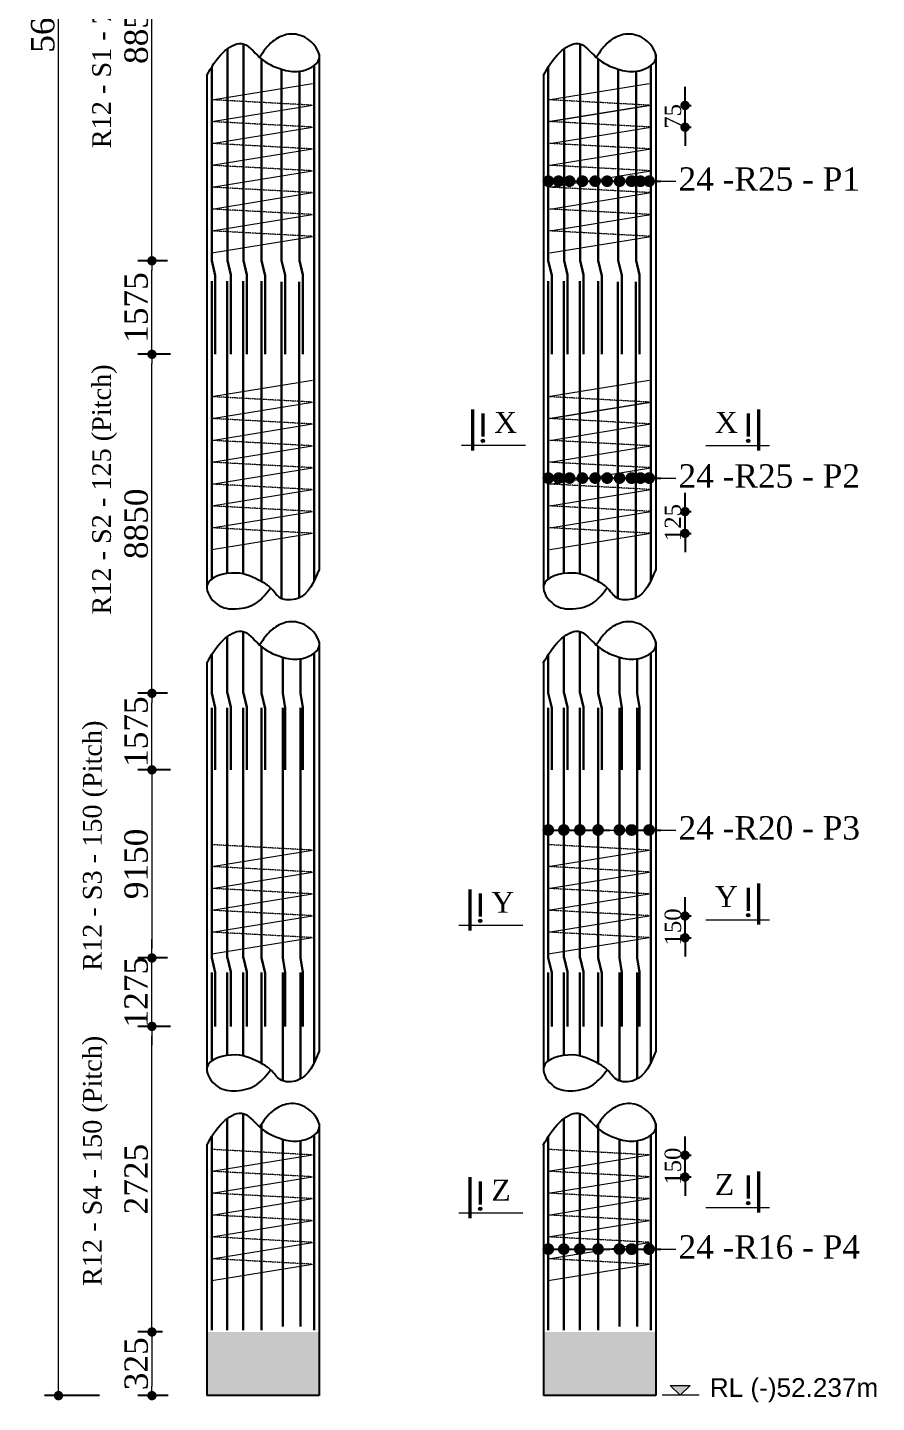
# Model space of a CAD drawing. Header units: millimetres. Extents: x -452357 to 35267, y 81803 to 461763.
# Drawn here: x -175373 to -166294, y 397954 to 412663 of the extents above; entities that cross this region are included whole.
import ezdxf

# ---------------------------------------------------------------- set-up
doc = ezdxf.new("R2010")
doc.units = ezdxf.units.MM
doc.header["$PDMODE"] = 2
doc.linetypes.add('DASHEDX2', pattern=[38.1, 25.4, -12.7])
doc.layers.get('Defpoints').update_dxf_attribs({"lineweight": 13})
for name, color, linetype, lineweight in [('Binder', 136, 'Continuous', 15), ('dim', 96, 'Continuous', 25), ('Dimision', 96, 'Continuous', 18), ('hatch', 65, 'Continuous', 15), ('Reinf.', 12, 'Continuous', 30), ('Text', 7, 'Continuous', 15)]:
    doc.layers.add(name, color=color, linetype=linetype, lineweight=lineweight)
doc.layers.add('Pire Line', color=11, linetype='Continuous')
doc.styles.add('ROMANS', font='arial.ttf', dxfattribs={"height": 200})
doc.styles.get("Standard").update_dxf_attribs({"font": 'times.ttf'})
doc.dimstyles.new('ISO-25', dxfattribs={"dimtxt": 175, "dimasz": 100, "dimexe": 65, "dimexo": 115.625, "dimgap": 40, "dimtad": 1, "dimtoh": 1, "dimdec": 0, "dimtxsty": 'Standard', "dimblk": 'DOT', "dimcen": 300, "dimclrd": 256, "dimclre": 256, "dimclrt": 256, "dimadec": 0, "dimazin": 0, "dimtfac": 1, "dimtdec": 0, "dimtix": 1, "dimtmove": 0, "dimatfit": 3, "dimldrblk": 'DOT', "dimfxl": 75, "dimlwd": -1, "dimarcsym": 0})

# ---------------------------------------------------------------- blocks, each defined once
blk = doc.blocks.new('_Dot')
at = {"color": 0, "linetype": 'ByBlock', "lineweight": -2}
blk.add_line((-0.5, 0), (-1, 0), dxfattribs=at)
at = {"color": 0, "linetype": 'ByBlock', "const_width": 0.5}
blk.add_lwpolyline([(-0.25, 0, 1), (0.25, 0, 1)], format="xyb", close=True, dxfattribs=at)
blk = doc.blocks.new('*D676')
at = {"layer": 'Defpoints', "color": 0, "ltscale": 3, "transparency": 16777216}
for p in [(-174042, 410167), (-173759, 410167), (-173729, 409167)]:
    blk.add_point(p, dxfattribs=at)
at = {"layer": 'Dimision', "color": 1, "lineweight": -2, "ltscale": 3, "transparency": 16777216}
for p, q in [((-173875, 410167), (-174192, 410167)), ((-173844, 409167), (-174192, 409167))]:
    blk.add_line(p, q, dxfattribs=at)
at = {"layer": 'Dimision', "ltscale": 3, "transparency": 16777216}
blk.add_line((-174042, 409267), (-174042, 410067), dxfattribs=at)
at = {"layer": 'Dimision', "ltscale": 3, "transparency": 16777216, "xscale": 100, "yscale": 100, "zscale": 100}
for p, rotation in [((-174042, 410167), 90), ((-174042, 409167), 270)]:
    blk.add_blockref('_Dot', p, dxfattribs=dict(at, rotation=rotation))
at = {"layer": 'Dimision', "ltscale": 3, "transparency": 16777216, "insert": (-174210, 409667), "char_height": 250, "attachment_point": 5, "rotation": 90}
blk.add_mtext('1575', dxfattribs=at)
blk = doc.blocks.new('*D678')
at = {"layer": 'Defpoints', "color": 0, "ltscale": 3, "transparency": 16777216}
for p in [(-174042, 409167), (-173729, 409167), (-173759, 405540)]:
    blk.add_point(p, dxfattribs=at)
at = {"layer": 'Dimision', "color": 1, "lineweight": -2, "ltscale": 3, "transparency": 16777216}
for p, q in [((-173844, 409167), (-174192, 409167)), ((-173875, 405540), (-174192, 405540))]:
    blk.add_line(p, q, dxfattribs=at)
at = {"layer": 'Dimision', "ltscale": 3, "transparency": 16777216}
blk.add_line((-174042, 405640), (-174042, 409067), dxfattribs=at)
at = {"layer": 'Dimision', "ltscale": 3, "transparency": 16777216, "xscale": 100, "yscale": 100, "zscale": 100}
for p, rotation in [((-174042, 409167), 90), ((-174042, 405540), 270)]:
    blk.add_blockref('_Dot', p, dxfattribs=dict(at, rotation=rotation))
at = {"layer": 'Dimision', "ltscale": 3, "transparency": 16777216, "insert": (-174209, 407353), "char_height": 250, "attachment_point": 5, "rotation": 90}
blk.add_mtext('8850', dxfattribs=at)
blk = doc.blocks.new('*D679')
at = {"layer": 'Defpoints', "color": 0, "ltscale": 3, "transparency": 16777216}
for p in [(-174042, 415132), (-173740, 415132), (-173759, 410167)]:
    blk.add_point(p, dxfattribs=at)
at = {"layer": 'Dimision', "color": 1, "lineweight": -2, "ltscale": 3, "transparency": 16777216}
for p, q in [((-173856, 415132), (-174192, 415132)), ((-173875, 410167), (-174192, 410167))]:
    blk.add_line(p, q, dxfattribs=at)
at = {"layer": 'Dimision', "ltscale": 3, "transparency": 16777216}
blk.add_line((-174042, 410267), (-174042, 415032), dxfattribs=at)
at = {"layer": 'Dimision', "ltscale": 3, "transparency": 16777216, "xscale": 100, "yscale": 100, "zscale": 100}
for p, rotation in [((-174042, 415132), 90), ((-174042, 410167), 270)]:
    blk.add_blockref('_Dot', p, dxfattribs=dict(at, rotation=rotation))
at = {"layer": 'Dimision', "ltscale": 3, "transparency": 16777216, "insert": (-174209, 412650), "char_height": 250, "attachment_point": 5, "rotation": 90}
blk.add_mtext('8850', dxfattribs=at)
blk = doc.blocks.new('*D682')
at = {"layer": 'Defpoints', "color": 0, "ltscale": 3, "transparency": 16777216}
for p in [(-173813, 398708), (-174042, 398027), (-173752, 398027)]:
    blk.add_point(p, dxfattribs=at)
at = {"layer": 'Dimision', "color": 1, "lineweight": -2, "ltscale": 3, "transparency": 16777216}
for p, q in [((-173928, 398708), (-174192, 398708)), ((-173868, 398027), (-174192, 398027))]:
    blk.add_line(p, q, dxfattribs=at)
at = {"layer": 'Dimision', "ltscale": 3, "transparency": 16777216}
blk.add_line((-174042, 398608), (-174042, 398127), dxfattribs=at)
at = {"layer": 'Dimision', "ltscale": 3, "transparency": 16777216, "xscale": 100, "yscale": 100, "zscale": 100}
for p, rotation in [((-174042, 398708), 90), ((-174042, 398027), 270)]:
    blk.add_blockref('_Dot', p, dxfattribs=dict(at, rotation=rotation))
at = {"layer": 'Dimision', "ltscale": 3, "transparency": 16777216, "insert": (-174209, 398368), "char_height": 250, "attachment_point": 5, "rotation": 90}
blk.add_mtext('325', dxfattribs=at)
blk = doc.blocks.new('*D683')
at = {"layer": 'Defpoints', "color": 0, "ltscale": 3, "transparency": 16777216}
for p in [(-175041, 427702), (-174654, 427702), (-174487, 398027)]:
    blk.add_point(p, dxfattribs=at)
at = {"layer": 'Dimision', "color": 1, "lineweight": -2, "ltscale": 3, "transparency": 16777216}
for p, q in [((-174770, 427702), (-175191, 427702)), ((-174603, 398027), (-175191, 398027))]:
    blk.add_line(p, q, dxfattribs=at)
at = {"layer": 'Dimision', "ltscale": 3, "transparency": 16777216}
blk.add_line((-175041, 398127), (-175041, 427602), dxfattribs=at)
at = {"layer": 'Dimision', "ltscale": 3, "transparency": 16777216, "xscale": 100, "yscale": 100, "zscale": 100}
for p, rotation in [((-175041, 427702), 90), ((-175041, 398027), 270)]:
    blk.add_blockref('_Dot', p, dxfattribs=dict(at, rotation=rotation))
at = {"layer": 'Dimision', "ltscale": 3, "transparency": 16777216, "insert": (-175209, 412865), "char_height": 250, "attachment_point": 5, "rotation": 90}
blk.add_mtext('56450', dxfattribs=at)
blk = doc.blocks.new('*D717')
at = {"layer": 'Defpoints', "color": 0, "ltscale": 3, "transparency": 16777216}
for p in [(-174042, 405540), (-173759, 405540), (-173729, 404721)]:
    blk.add_point(p, dxfattribs=at)
at = {"layer": 'Dimision', "color": 1, "lineweight": -2, "ltscale": 3, "transparency": 16777216}
for p, q in [((-173875, 405540), (-174192, 405540)), ((-173844, 404721), (-174192, 404721))]:
    blk.add_line(p, q, dxfattribs=at)
at = {"layer": 'Dimision', "ltscale": 3, "transparency": 16777216}
blk.add_line((-174042, 404821), (-174042, 405440), dxfattribs=at)
at = {"layer": 'Dimision', "ltscale": 3, "transparency": 16777216, "xscale": 100, "yscale": 100, "zscale": 100}
for p, rotation in [((-174042, 405540), 90), ((-174042, 404721), 270)]:
    blk.add_blockref('_Dot', p, dxfattribs=dict(at, rotation=rotation))
at = {"layer": 'Dimision', "ltscale": 3, "transparency": 16777216, "insert": (-174210, 405130), "char_height": 250, "attachment_point": 5, "rotation": 90}
blk.add_mtext('1575', dxfattribs=at)
blk = doc.blocks.new('*D759')
at = {"layer": 'Defpoints', "color": 0, "ltscale": 3, "transparency": 16777216}
for p in [(-174042, 402709), (-173759, 402709), (-173729, 401977)]:
    blk.add_point(p, dxfattribs=at)
at = {"layer": 'Dimision', "ltscale": 3, "transparency": 16777216}
for p, q in [((-174042, 402809), (-174042, 402909)), ((-174042, 401977), (-174042, 402709)), ((-174042, 401877), (-174042, 401777))]:
    blk.add_line(p, q, dxfattribs=at)
at = {"layer": 'Dimision', "color": 1, "lineweight": -2, "ltscale": 3, "transparency": 16777216}
for p, q in [((-173875, 402709), (-174192, 402709)), ((-173844, 401977), (-174192, 401977))]:
    blk.add_line(p, q, dxfattribs=at)
at = {"layer": 'Dimision', "ltscale": 3, "transparency": 16777216, "xscale": 100, "yscale": 100, "zscale": 100}
for p, rotation in [((-174042, 402709), 270), ((-174042, 401977), 90)]:
    blk.add_blockref('_Dot', p, dxfattribs=dict(at, rotation=rotation))
at = {"layer": 'Dimision', "ltscale": 3, "transparency": 16777216, "insert": (-174210, 402343), "char_height": 250, "attachment_point": 5, "rotation": 90}
blk.add_mtext('1275', dxfattribs=at)
blk = doc.blocks.new('*D762')
at = {"layer": 'Defpoints', "color": 0, "ltscale": 3, "transparency": 16777216}
for p in [(-173759, 404721), (-174042, 402709), (-173759, 402709)]:
    blk.add_point(p, dxfattribs=at)
at = {"layer": 'Dimision', "color": 1, "lineweight": -2, "ltscale": 3, "transparency": 16777216}
for p, q in [((-173875, 404721), (-174192, 404721)), ((-173875, 402709), (-174192, 402709))]:
    blk.add_line(p, q, dxfattribs=at)
at = {"layer": 'Dimision', "ltscale": 3, "transparency": 16777216}
blk.add_line((-174042, 404621), (-174042, 402809), dxfattribs=at)
at = {"layer": 'Dimision', "ltscale": 3, "transparency": 16777216, "xscale": 100, "yscale": 100, "zscale": 100}
for p, rotation in [((-174042, 404721), 90), ((-174042, 402709), 270)]:
    blk.add_blockref('_Dot', p, dxfattribs=dict(at, rotation=rotation))
at = {"layer": 'Dimision', "ltscale": 3, "transparency": 16777216, "insert": (-174210, 403715), "char_height": 250, "attachment_point": 5, "rotation": 90}
blk.add_mtext('9150', dxfattribs=at)
blk = doc.blocks.new('*D763')
at = {"layer": 'Defpoints', "color": 0, "ltscale": 3, "transparency": 16777216}
for p in [(-174042, 401977), (-173759, 401977), (-173813, 398708)]:
    blk.add_point(p, dxfattribs=at)
at = {"layer": 'Dimision', "color": 1, "lineweight": -2, "ltscale": 3, "transparency": 16777216}
for p, q in [((-173875, 401977), (-174192, 401977)), ((-173928, 398708), (-174192, 398708))]:
    blk.add_line(p, q, dxfattribs=at)
at = {"layer": 'Dimision', "ltscale": 3, "transparency": 16777216}
blk.add_line((-174042, 398808), (-174042, 401877), dxfattribs=at)
at = {"layer": 'Dimision', "ltscale": 3, "transparency": 16777216, "xscale": 100, "yscale": 100, "zscale": 100}
for p, rotation in [((-174042, 401977), 90), ((-174042, 398708), 270)]:
    blk.add_blockref('_Dot', p, dxfattribs=dict(at, rotation=rotation))
at = {"layer": 'Dimision', "ltscale": 3, "transparency": 16777216, "insert": (-174210, 400343), "char_height": 250, "attachment_point": 5, "rotation": 90}
blk.add_mtext('2725', dxfattribs=at)
blk = doc.blocks.new('*D733')
at = {"layer": 'Defpoints', "color": 0, "ltscale": 3, "transparency": 16777216}
for p in [(-168750, 411829), (-168341, 411829), (-168764, 411596)]:
    blk.add_point(p, dxfattribs=at)
at = {"layer": 'Pire Line', "linetype": 'Continuous', "ltscale": 3, "transparency": 16777216}
for p, q in [((-168341, 411929), (-168341, 412029)), ((-168341, 411596), (-168341, 411829)), ((-168341, 411496), (-168341, 411396))]:
    blk.add_line(p, q, dxfattribs=at)
at = {"layer": 'Pire Line', "linetype": 'Continuous', "lineweight": -2, "ltscale": 3, "transparency": 16777216}
for p, q in [((-168376, 411829), (-168276, 411829)), ((-168376, 411596), (-168276, 411596))]:
    blk.add_line(p, q, dxfattribs=at)
at = {"layer": 'Pire Line', "ltscale": 3, "transparency": 16777216, "xscale": 100, "yscale": 100, "zscale": 100}
for p, rotation in [((-168341, 411829), 270), ((-168341, 411596), 90)]:
    blk.add_blockref('_Dot', p, dxfattribs=dict(at, rotation=rotation))
at = {"layer": 'Pire Line', "ltscale": 3, "transparency": 16777216, "insert": (-168470, 411712), "char_height": 175, "attachment_point": 5, "rotation": 90}
blk.add_mtext('75', dxfattribs=at)
blk = doc.blocks.new('*D734')
at = {"layer": 'Defpoints', "color": 0, "ltscale": 3, "transparency": 16777216}
for p in [(-168750, 407484), (-168341, 407484), (-168764, 407251)]:
    blk.add_point(p, dxfattribs=at)
at = {"layer": 'Pire Line', "linetype": 'Continuous', "ltscale": 3, "transparency": 16777216}
for p, q in [((-168341, 407584), (-168341, 407684)), ((-168341, 407251), (-168341, 407484)), ((-168341, 407151), (-168341, 407051))]:
    blk.add_line(p, q, dxfattribs=at)
at = {"layer": 'Pire Line', "linetype": 'Continuous', "lineweight": -2, "ltscale": 3, "transparency": 16777216}
for p, q in [((-168376, 407484), (-168276, 407484)), ((-168376, 407251), (-168276, 407251))]:
    blk.add_line(p, q, dxfattribs=at)
at = {"layer": 'Pire Line', "ltscale": 3, "transparency": 16777216, "xscale": 100, "yscale": 100, "zscale": 100}
for p, rotation in [((-168341, 407484), 270), ((-168341, 407251), 90)]:
    blk.add_blockref('_Dot', p, dxfattribs=dict(at, rotation=rotation))
at = {"layer": 'Pire Line', "ltscale": 3, "transparency": 16777216, "insert": (-168470, 407367), "char_height": 175, "attachment_point": 5, "rotation": 90}
blk.add_mtext('125', dxfattribs=at)
blk = doc.blocks.new('*D735')
at = {"layer": 'Defpoints', "color": 0, "ltscale": 3, "transparency": 16777216}
for p in [(-168750, 403158), (-168341, 403158), (-168764, 402925)]:
    blk.add_point(p, dxfattribs=at)
at = {"layer": 'Pire Line', "linetype": 'Continuous', "ltscale": 3, "transparency": 16777216}
for p, q in [((-168341, 403258), (-168341, 403358)), ((-168341, 402925), (-168341, 403158)), ((-168341, 402825), (-168341, 402725))]:
    blk.add_line(p, q, dxfattribs=at)
at = {"layer": 'Pire Line', "linetype": 'Continuous', "lineweight": -2, "ltscale": 3, "transparency": 16777216}
for p, q in [((-168376, 403158), (-168276, 403158)), ((-168376, 402925), (-168276, 402925))]:
    blk.add_line(p, q, dxfattribs=at)
at = {"layer": 'Pire Line', "ltscale": 3, "transparency": 16777216, "xscale": 100, "yscale": 100, "zscale": 100}
for p, rotation in [((-168341, 403158), 270), ((-168341, 402925), 90)]:
    blk.add_blockref('_Dot', p, dxfattribs=dict(at, rotation=rotation))
at = {"layer": 'Pire Line', "ltscale": 3, "transparency": 16777216, "insert": (-168470, 403041), "char_height": 175, "attachment_point": 5, "rotation": 90}
blk.add_mtext('150', dxfattribs=at)
blk = doc.blocks.new('*D736')
at = {"layer": 'Defpoints', "color": 0, "ltscale": 3, "transparency": 16777216}
for p in [(-168750, 400599), (-168341, 400599), (-168764, 400366)]:
    blk.add_point(p, dxfattribs=at)
at = {"layer": 'Pire Line', "linetype": 'Continuous', "ltscale": 3, "transparency": 16777216}
for p, q in [((-168341, 400699), (-168341, 400799)), ((-168341, 400366), (-168341, 400599)), ((-168341, 400266), (-168341, 400166))]:
    blk.add_line(p, q, dxfattribs=at)
at = {"layer": 'Pire Line', "linetype": 'Continuous', "lineweight": -2, "ltscale": 3, "transparency": 16777216}
for p, q in [((-168376, 400599), (-168276, 400599)), ((-168376, 400366), (-168276, 400366))]:
    blk.add_line(p, q, dxfattribs=at)
at = {"layer": 'Pire Line', "ltscale": 3, "transparency": 16777216, "xscale": 100, "yscale": 100, "zscale": 100}
for p, rotation in [((-168341, 400599), 270), ((-168341, 400366), 90)]:
    blk.add_blockref('_Dot', p, dxfattribs=dict(at, rotation=rotation))
at = {"layer": 'Pire Line', "ltscale": 3, "transparency": 16777216, "insert": (-168470, 400482), "char_height": 175, "attachment_point": 5, "rotation": 90}
blk.add_mtext('150', dxfattribs=at)

msp = doc.modelspace()

# ---------------------------------------------------------------- hatches: boundary and pattern name
at = {"layer": 'Dimision', "ltscale": 5}
msp.add_hatch(color=256, dxfattribs=at).paths.add_polyline_path([(-168498.7, 398136.6), (-168286.6, 398136.6), (-168392.6, 398030.6)])
at = {"layer": 'hatch', "ltscale": 30}
h = msp.add_hatch(dxfattribs=at)
h.set_pattern_fill('AR-CONC', color=256, style=0)
h.set_pattern_definition([(50, (129382.03, 304691.55), (182.18467, -15.939086), [19.05, -209.55]), (355, (129382.03, 304691.55), (-35.24283, 191.05664), [15.24, -167.64]), (100.451, (129397.21, 304690.22), (146.9425, 175.11669), [16.19, -178.09]), (46.1842, (129382.03, 304742.35), (271.07904, -42.04233), [28.575, -314.325]), (96.6356, (129404.62, 304738.85), (237.40423, 247.42556), [24.285, -267.135]), (351.184, (129382.03, 304742.35), (237.4046, 247.42512), [22.86, -251.46]), (21, (129407.43, 304729.65), (151.61488, -102.26552), [19.05, -209.55]), (326, (129407.43, 304729.65), (61.80203, 184.18797), [15.24, -167.64]), (71.4514, (129420.06, 304721.13), (213.41649, 81.92286), [16.19, -178.09]), (37.5, (129382.03, 304691.55), (3.088603, 84.555039), [0, -165.608, 0, -170.18, 0, -168.275]), (7.5, (129382.03, 304691.55), (66.819663, 100.180575), [0, -97.028, 0, -161.798, 0, -64.135]), (327.5, (129325.39, 304691.55), (135.590595, -5.728744), [0, -63.5, 0, -198.12, 0, -262.89]), (317.5, (129299.99, 304691.55), (148.12918, 25.42649), [0, -82.55, 0, -131.572, 0, -186.69])])
h.paths.add_polyline_path([(-168654.7, 398708.2), (-169854.7, 398708.2), (-169854.7, 398027.5), (-168654.7, 398027.5)])
h.paths.add_polyline_path([(-172254.7, 398708.2), (-173454.7, 398708.2), (-173454.7, 398027.5), (-172254.7, 398027.5)])
at = {"layer": 'Text'}
for points in [[(-170501.7, 408257.6, 1), (-170501.7, 408221.7, 1)], [(-167665, 408257.6, -1), (-167665, 408221.7, -1)], [(-167665, 403184.6, -1), (-167665, 403148.7, -1)], [(-170531, 403123.2, 1), (-170531, 403087.3, 1)], [(-167665, 400105.3, -1), (-167665, 400069.4, -1)], [(-170531, 400043.9, 1), (-170531, 400008.1, 1)]]:
    msp.add_hatch(color=256, dxfattribs=at).paths.add_polyline_path(points)

# ---------------------------------------------------------------- linework, layer by layer
at = {"layer": 'Binder', "ltscale": 5}
for p, q in [((-173403.1, 411889.7), (-172324.2, 412064.8)), ((-169803.1, 411889.7), (-168724.2, 412064.8)), ((-173403.1, 411655.9), (-172324.2, 411831)), ((-169803.1, 411655.9), (-168724.2, 411831)), ((-169786, 411655.9), (-168707.1, 411831)), ((-173403.1, 411422.1), (-172324.2, 411597.2)), ((-169786, 411422.1), (-168707.1, 411597.2)), ((-173403.1, 411188.2), (-172324.2, 411363.4)), ((-169786, 411188.2), (-168707.1, 411363.4)), ((-173403.1, 410954.4), (-172324.2, 411129.6)), ((-169786, 410954.4), (-168707.1, 411129.6)), ((-173403.1, 410720.6), (-172324.2, 410895.8)), ((-169786, 410720.6), (-168707.1, 410895.8)), ((-173403.1, 410486.8), (-172324.2, 410662)), ((-169786, 410486.8), (-168707.1, 410662)), ((-173403.1, 410253), (-172324.2, 410428.2)), ((-169786, 410253), (-168707.1, 410428.2)), ((-173403.1, 408713.6), (-172324.2, 408888.8)), ((-169803.1, 408713.6), (-168724.2, 408888.8)), ((-173403.1, 408479.8), (-172324.2, 408655)), ((-169803.1, 408479.8), (-168724.2, 408655)), ((-169786, 408479.8), (-168707.1, 408655)), ((-173403.1, 408246), (-172324.2, 408421.2)), ((-169786, 408246), (-168707.1, 408421.2)), ((-173403.1, 408012.2), (-172324.2, 408187.4)), ((-169786, 408012.2), (-168707.1, 408187.4)), ((-173403.1, 407778.4), (-172324.2, 407953.6)), ((-169786, 407778.4), (-168707.1, 407953.6)), ((-173403.1, 407544.6), (-172324.2, 407719.7)), ((-169786, 407544.6), (-168707.1, 407719.7)), ((-173403.1, 407310.8), (-172324.2, 407485.9)), ((-169786, 407310.8), (-168707.1, 407485.9)), ((-173403.1, 407077), (-172324.2, 407252.1)), ((-169786, 407077), (-168707.1, 407252.1)), ((-173403.1, 403687), (-172324.2, 403862.2)), ((-169803.1, 403687), (-168724.2, 403862.2)), ((-173403.1, 403453.2), (-172324.2, 403628.3)), ((-169803.1, 403453.2), (-168724.2, 403628.3)), ((-173403.1, 403219.4), (-172324.2, 403394.5)), ((-169803.1, 403219.4), (-168724.2, 403394.5)), ((-173403.1, 402985.6), (-172324.2, 403160.7)), ((-169803.1, 402985.6), (-168724.2, 403160.7)), ((-173403.1, 402751.8), (-172324.2, 402926.9)), ((-169803.1, 402751.8), (-168724.2, 402926.9)), ((-173403.1, 400426.8), (-172324.2, 400602)), ((-169803.1, 400426.8), (-168724.2, 400602)), ((-173403.1, 400193), (-172324.2, 400368.2)), ((-169803.1, 400193), (-168724.2, 400368.2)), ((-173403.1, 399959.2), (-172324.2, 400134.4)), ((-169803.1, 399959.2), (-168724.2, 400134.4)), ((-173403.1, 399725.4), (-172324.2, 399900.5)), ((-169803.1, 399725.4), (-168724.2, 399900.5)), ((-173403.1, 399491.6), (-172324.2, 399666.7)), ((-169803.1, 399491.6), (-168724.2, 399666.7)), ((-173403.1, 399257.8), (-172324.2, 399432.9)), ((-169803.1, 399257.8), (-168724.2, 399432.9))]:
    msp.add_line(p, q, dxfattribs=at)
at = {"layer": 'Binder', "linetype": 'DASHEDX2', "ltscale": 0.007}
for p, q in [((-172324.2, 411831), (-173403.1, 411889.7)), ((-168724.2, 411831), (-169803.1, 411889.7)), ((-172324.2, 411597.2), (-173403.1, 411655.9)), ((-168707.1, 411597.2), (-169786, 411655.9)), ((-172324.2, 411363.4), (-173403.1, 411422.1)), ((-168707.1, 411363.4), (-169786, 411422.1)), ((-172324.2, 411129.6), (-173403.1, 411188.2)), ((-168707.1, 411129.6), (-169786, 411188.2)), ((-172324.2, 410895.8), (-173403.1, 410954.4)), ((-168707.1, 410895.8), (-169786, 410954.4)), ((-172324.2, 410662), (-173403.1, 410720.6)), ((-168707.1, 410662), (-169786, 410720.6)), ((-172324.2, 410428.2), (-173403.1, 410486.8)), ((-168707.1, 410428.2), (-169786, 410486.8)), ((-172324.2, 408655), (-173403.1, 408713.6)), ((-168724.2, 408655), (-169803.1, 408713.6)), ((-172324.2, 408421.2), (-173403.1, 408479.8)), ((-168707.1, 408421.2), (-169786, 408479.8)), ((-172324.2, 408187.4), (-173403.1, 408246)), ((-168707.1, 408187.4), (-169786, 408246)), ((-172324.2, 407953.6), (-173403.1, 408012.2)), ((-168707.1, 407953.6), (-169786, 408012.2)), ((-172324.2, 407719.7), (-173403.1, 407778.4)), ((-168707.1, 407719.7), (-169786, 407778.4)), ((-172324.2, 407485.9), (-173403.1, 407544.6)), ((-168707.1, 407485.9), (-169786, 407544.6)), ((-172324.2, 407252.1), (-173403.1, 407310.8)), ((-168707.1, 407252.1), (-169786, 407310.8)), ((-172324.2, 403862.2), (-173403.1, 403920.8)), ((-168724.2, 403862.2), (-169803.1, 403920.8)), ((-172324.2, 403628.3), (-173403.1, 403687)), ((-168724.2, 403628.3), (-169803.1, 403687)), ((-172324.2, 403394.5), (-173403.1, 403453.2)), ((-168724.2, 403394.5), (-169803.1, 403453.2)), ((-172324.2, 403160.7), (-173403.1, 403219.4)), ((-168724.2, 403160.7), (-169803.1, 403219.4)), ((-172324.2, 402926.9), (-173403.1, 402985.6)), ((-168724.2, 402926.9), (-169803.1, 402985.6)), ((-172324.2, 400602), (-173403.1, 400660.6)), ((-168724.2, 400602), (-169803.1, 400660.6)), ((-172324.2, 400368.2), (-173403.1, 400426.8)), ((-168724.2, 400368.2), (-169803.1, 400426.8)), ((-172324.2, 400134.4), (-173403.1, 400193)), ((-168724.2, 400134.4), (-169803.1, 400193)), ((-172324.2, 399900.5), (-173403.1, 399959.2)), ((-168724.2, 399900.5), (-169803.1, 399959.2)), ((-172324.2, 399666.7), (-173403.1, 399725.4)), ((-168724.2, 399666.7), (-169803.1, 399725.4)), ((-172324.2, 399432.9), (-173403.1, 399491.6)), ((-168724.2, 399432.9), (-169803.1, 399491.6))]:
    msp.add_line(p, q, dxfattribs=at)
at = {"layer": 'dim', "ltscale": 30}
for points in [[(-173454.7, 412149.8), (-173280.3, 412394.6), (-173082.6, 412491.2), (-172890.4, 412343.1), (-172654.9, 412215.9), (-172464.2, 412193.8), (-172254.7, 412326.7), (-172407, 412557.6), (-172602.8, 412586.1), (-172752.5, 412512.3), (-172890.4, 412343.1)], [(-169854.7, 412149.8), (-169680.3, 412394.6), (-169482.6, 412491.2), (-169290.4, 412343.1), (-169054.9, 412215.9), (-168864.2, 412193.8), (-168654.7, 412326.7), (-168807, 412557.6), (-169002.8, 412586.1), (-169152.5, 412512.3), (-169290.4, 412343.1)], [(-172254.7, 406865.7), (-172482.3, 406555.9), (-172672.1, 406563.3), (-172773.3, 406669.3), (-172870.7, 406735.2), (-173144.9, 406826.9), (-173454.7, 406689.6), (-173342.5, 406490.9), (-173139.6, 406443.2), (-172920.6, 406511.8), (-172773.3, 406669.3)], [(-168654.7, 406865.7), (-168882.3, 406555.9), (-169072.1, 406563.3), (-169173.3, 406669.3), (-169270.7, 406735.2), (-169544.9, 406826.9), (-169854.7, 406689.6), (-169742.5, 406490.9), (-169539.6, 406443.2), (-169320.6, 406511.8), (-169173.3, 406669.3)], [(-173456.7, 405863.3), (-173280.3, 406108.1), (-173082.6, 406204.7), (-172890.4, 406056.6), (-172654.9, 405929.4), (-172464.2, 405907.3), (-172254.7, 406040.2), (-172407, 406271.1), (-172602.8, 406299.6), (-172752.5, 406225.7), (-172890.4, 406056.6)], [(-169856.7, 405863.3), (-169680.3, 406108.1), (-169482.6, 406204.7), (-169290.4, 406056.6), (-169054.9, 405929.4), (-168864.2, 405907.3), (-168654.7, 406040.2), (-168807, 406271.1), (-169002.8, 406299.6), (-169152.5, 406225.7), (-169290.4, 406056.6)], [(-172254.7, 401710.3), (-172482.3, 401400.4), (-172672.1, 401407.9), (-172773.3, 401513.9), (-172870.7, 401579.7), (-173144.9, 401671.5), (-173454.7, 401534.2), (-173342.5, 401335.5), (-173139.6, 401287.7), (-172920.6, 401356.4), (-172773.3, 401513.9)], [(-168654.7, 401710.3), (-168882.3, 401400.4), (-169072.1, 401407.9), (-169173.3, 401513.9), (-169270.7, 401579.7), (-169544.9, 401671.5), (-169854.7, 401534.2), (-169742.5, 401335.5), (-169539.6, 401287.7), (-169320.6, 401356.4), (-169173.3, 401513.9)], [(-173456.7, 400707.8), (-173280.3, 400952.6), (-173082.6, 401049.2), (-172890.4, 400901.1), (-172654.9, 400774), (-172464.2, 400751.9), (-172254.7, 400884.8), (-172407, 401115.6), (-172602.8, 401144.2), (-172752.5, 401070.3), (-172890.4, 400901.1)], [(-169856.7, 400707.8), (-169680.3, 400952.6), (-169482.6, 401049.2), (-169290.4, 400901.1), (-169054.9, 400774), (-168864.2, 400751.9), (-168654.7, 400884.8), (-168807, 401115.6), (-169002.8, 401144.2), (-169152.5, 401070.3), (-169290.4, 400901.1)]]:
    msp.add_spline(points, degree=3, dxfattribs=at)
at = {"layer": 'Dimision', "ltscale": 5}
for p, q in [((-172459.7, 412534.3), (-172459.7, 412534.3)), ((-172459.7, 412534.3), (-172459.7, 412534.3)), ((-168440.7, 411018.5), (-168440.7, 411018.5)), ((-168440.7, 411018.5), (-168440.7, 411018.5)), ((-168440.7, 407842.5), (-168440.7, 407842.5)), ((-168440.7, 407842.5), (-168440.7, 407842.5)), ((-172459.7, 406247.8), (-172459.7, 406247.8)), ((-172459.7, 406247.8), (-172459.7, 406247.8)), ((-172459.7, 401092.3), (-172459.7, 401092.3)), ((-172459.7, 401092.3), (-172459.7, 401092.3)), ((-168189.4, 398030.6), (-168586.3, 398030.6))]:
    msp.add_line(p, q, dxfattribs=at)
msp.add_lwpolyline([(-168498.7, 398136.6), (-168286.6, 398136.6), (-168392.6, 398030.6)], close=True, dxfattribs=at)
at = {"layer": 'Pire Line', "ltscale": 3}
for p, q in [((-172254.7, 412379), (-172254.7, 406865.7)), ((-168654.7, 412379), (-168654.7, 411281.8)), ((-168654.7, 412379), (-168654.7, 406865.7)), ((-173454.7, 412149.9), (-173454.7, 406653.8)), ((-169854.7, 412149.9), (-169854.7, 411249.7)), ((-169854.7, 412149.9), (-169854.7, 406653.8)), ((-172254.7, 406092.5), (-172254.7, 401710.3)), ((-168654.7, 406092.5), (-168654.7, 401710.3)), ((-173454.7, 405866.8), (-173454.7, 401498.4)), ((-169854.7, 405866.8), (-169854.7, 401498.4)), ((-172254.7, 400937.1), (-172254.7, 398027.5)), ((-168654.7, 400937.1), (-168654.7, 398027.5)), ((-173454.7, 400711.4), (-173454.7, 398027.5)), ((-169854.7, 400711.4), (-169854.7, 398027.5)), ((-172254.7, 398027.5), (-173454.7, 398027.5)), ((-168654.7, 398027.5), (-169854.7, 398027.5))]:
    msp.add_line(p, q, dxfattribs=at)
at = {"layer": 'Reinf.', "ltscale": 5}
for p, q in [((-173061.8, 410170), (-173061.8, 412486.3)), ((-169461.8, 410170), (-169461.8, 412486.3)), ((-173234.8, 410170), (-173234.8, 412433.4)), ((-172871, 410170), (-172871, 412326.4)), ((-169634.8, 410170), (-169634.8, 412433.4)), ((-169271, 410170), (-169271, 412326.4)), ((-172654.9, 410170), (-172654.9, 412215.9)), ((-169054.9, 410170), (-169054.9, 412215.9)), ((-173403.1, 410170), (-173364.2, 410011.4)), ((-173234.8, 410170), (-173198.5, 410018)), ((-173061.8, 410170), (-173025.5, 410018)), ((-172871, 410170), (-172830.2, 410006.3)), ((-172654.9, 410170), (-172616.7, 410013.2)), ((-172464.2, 410170), (-172427.3, 410016.5)), ((-169803.1, 410170), (-169764.2, 410011.4)), ((-169634.8, 410170), (-169598.5, 410018)), ((-169461.8, 410170), (-169425.5, 410018)), ((-169271, 410170), (-169230.2, 410006.3)), ((-169054.9, 410170), (-169016.7, 410013.2)), ((-168864.2, 410170), (-168827.3, 410016.5)), ((-173364.2, 409167.1), (-173364.2, 410011.4)), ((-173198.5, 409167.1), (-173198.5, 410018)), ((-173027.5, 409167.1), (-173027.5, 410023.2)), ((-172871, 406735.4), (-172871, 409949.5)), ((-172830.2, 409167.1), (-172830.2, 410006.3)), ((-172616.7, 409167.1), (-172616.7, 410013.2)), ((-172427.3, 409167.1), (-172427.3, 410016.5)), ((-169764.2, 409167.1), (-169764.2, 410011.4)), ((-169598.5, 409167.1), (-169598.5, 410018)), ((-169427.5, 409167.1), (-169427.5, 410023.2)), ((-169271, 406735.4), (-169271, 409949.5)), ((-169230.2, 409167.1), (-169230.2, 410006.3)), ((-169016.7, 409167.1), (-169016.7, 410013.2)), ((-168827.3, 409167.1), (-168827.3, 410016.5)), ((-172871, 405542.5), (-172871, 406039.9)), ((-169271, 405542.5), (-169271, 406039.9)), ((-173403.1, 405542.5), (-173364.2, 405383.9)), ((-173234.8, 405542.5), (-173198.5, 405390.5)), ((-173061.8, 405542.5), (-173025.5, 405390.5)), ((-172871, 405542.5), (-172830.2, 405378.8)), ((-172643.1, 405542.5), (-172616.7, 405385.7)), ((-172453.7, 405542.5), (-172427.3, 405389)), ((-169803.1, 405542.5), (-169764.2, 405383.9)), ((-169634.8, 405542.5), (-169598.5, 405390.5)), ((-169461.8, 405542.5), (-169425.5, 405390.5)), ((-169271, 405542.5), (-169230.2, 405378.8)), ((-169043.1, 405542.5), (-169016.7, 405385.7)), ((-168853.7, 405542.5), (-168827.3, 405389)), ((-173364.2, 404721), (-173364.2, 405383.9)), ((-173198.5, 404721), (-173198.5, 405390.5)), ((-173027.5, 404721), (-173027.5, 405395.7)), ((-172871, 402711.7), (-172871, 405383.9)), ((-172616.7, 404721), (-172616.7, 405385.7)), ((-172427.3, 404721), (-172427.3, 405389)), ((-169764.2, 404721), (-169764.2, 405383.9)), ((-169598.5, 404721), (-169598.5, 405390.5)), ((-169427.5, 404721), (-169427.5, 405395.7)), ((-169271, 402711.7), (-169271, 405383.9)), ((-169016.7, 404721), (-169016.7, 405385.7)), ((-168827.3, 404721), (-168827.3, 405389)), ((-172830.2, 404721), (-172830.2, 405378.8)), ((-169230.2, 404721), (-169230.2, 405378.8)), ((-173403.1, 402711.7), (-173364.2, 402553.1)), ((-173234.8, 402711.7), (-173198.5, 402559.7)), ((-173061.8, 402711.7), (-173025.5, 402559.7)), ((-172871, 402711.7), (-172830.2, 402547.9)), ((-172643.1, 402711.7), (-172616.7, 402554.9)), ((-172453.7, 402711.7), (-172427.3, 402558.2)), ((-169803.1, 402711.7), (-169764.2, 402553.1)), ((-169634.8, 402711.7), (-169598.5, 402559.7)), ((-169461.8, 402711.7), (-169425.5, 402559.7)), ((-169271, 402711.7), (-169230.2, 402547.9)), ((-169043.1, 402711.7), (-169016.7, 402554.9)), ((-168853.7, 402711.7), (-168827.3, 402558.2)), ((-173364.2, 401977.2), (-173364.2, 402553.1)), ((-173198.5, 401977.2), (-173198.5, 402559.7)), ((-173027.5, 401977.2), (-173027.5, 402564.8)), ((-172871, 401579.9), (-172871, 402553.1)), ((-172830.2, 401977.2), (-172830.2, 402547.9)), ((-172616.7, 401977.2), (-172616.7, 402554.9)), ((-172427.3, 401977.2), (-172427.3, 402558.2)), ((-169764.2, 401977.2), (-169764.2, 402553.1)), ((-169598.5, 401977.2), (-169598.5, 402559.7)), ((-169427.5, 401977.2), (-169427.5, 402564.8)), ((-169271, 401579.9), (-169271, 402553.1)), ((-169230.2, 401977.2), (-169230.2, 402547.9)), ((-169016.7, 401977.2), (-169016.7, 402554.9)), ((-168827.3, 401977.2), (-168827.3, 402558.2)), ((-172871, 398728), (-172871, 400930.2)), ((-169271, 398728), (-169271, 400930.2))]:
    msp.add_line(p, q, dxfattribs=at)
for points in [[(-173403.1, 410170), (-173403.1, 412239.1)], [(-172464.2, 410170), (-172464.2, 412193.8)], [(-172307.1, 406743.2), (-172307.1, 412255.8)], [(-169803.1, 410170), (-169803.1, 412239.1)], [(-168864.2, 410170), (-168864.2, 412193.8)], [(-168707.1, 406743.2), (-168707.1, 412255.8)], [(-173403.1, 406763.5), (-173403.1, 409949.5)], [(-173237.3, 406822.1), (-173237.3, 409949.5)], [(-173066.3, 406817), (-173066.3, 409949.5)], [(-172657.9, 406555.7), (-172657.9, 409941.5)], [(-172468.4, 406555.7), (-172468.4, 409941.5)], [(-169803.1, 406763.5), (-169803.1, 409949.5)], [(-169637.3, 406822.1), (-169637.3, 409949.5)], [(-169466.3, 406817), (-169466.3, 409949.5)], [(-169057.9, 406555.7), (-169057.9, 409941.5)], [(-168868.4, 406555.7), (-168868.4, 409941.5)], [(-173237.3, 405542.5), (-173237.3, 406144.9)], [(-173066.3, 405542.5), (-173066.3, 406201.2)], [(-169637.3, 405542.5), (-169637.3, 406144.9)], [(-169466.3, 405542.5), (-169466.3, 406201.2)], [(-172307.1, 401587.7), (-172307.1, 405969.3)], [(-168707.1, 401587.7), (-168707.1, 405969.3)], [(-173403.1, 405542.5), (-173403.1, 405954.4)], [(-172643.1, 405542.5), (-172643.1, 405925.8)], [(-172453.7, 405542.5), (-172453.7, 405908.9)], [(-169803.1, 405542.5), (-169803.1, 405954.4)], [(-169043.1, 405542.5), (-169043.1, 405925.8)], [(-168853.7, 405542.5), (-168853.7, 405908.9)], [(-173403.1, 402711.7), (-173403.1, 405383.9)], [(-173237.3, 402711.7), (-173237.3, 405383.9)], [(-173066.3, 402711.7), (-173066.3, 405383.9)], [(-172643.1, 402711.7), (-172643.1, 405383.9)], [(-172453.7, 402711.7), (-172453.7, 405383.9)], [(-169803.1, 402711.7), (-169803.1, 405383.9)], [(-169637.3, 402711.7), (-169637.3, 405383.9)], [(-169466.3, 402711.7), (-169466.3, 405383.9)], [(-169043.1, 402711.7), (-169043.1, 405383.9)], [(-168853.7, 402711.7), (-168853.7, 405383.9)], [(-173403.1, 401608.1), (-173403.1, 402553.1)], [(-173237.3, 401666.7), (-173237.3, 402553.1)], [(-173066.3, 401661.6), (-173066.3, 402553.1)], [(-172643.1, 401393.9), (-172643.1, 402553.1)], [(-172453.7, 401413.6), (-172453.7, 402553.1)], [(-169803.1, 401608.1), (-169803.1, 402553.1)], [(-169637.3, 401666.7), (-169637.3, 402553.1)], [(-169466.3, 401661.6), (-169466.3, 402553.1)], [(-169043.1, 401393.9), (-169043.1, 402553.1)], [(-168853.7, 401413.6), (-168853.7, 402553.1)], [(-173237.3, 398728), (-173237.3, 400989.4)], [(-173066.3, 398728), (-173066.3, 401045.8)], [(-169637.3, 398728), (-169637.3, 400989.4)], [(-169466.3, 398728), (-169466.3, 401045.8)], [(-173403.1, 398728), (-173403.1, 400799)], [(-172643.1, 398765.8), (-172643.1, 400770.4)], [(-172453.7, 398765.8), (-172453.7, 400753.5)], [(-172307.1, 398728), (-172307.1, 400813.8)], [(-169803.1, 398728), (-169803.1, 400799)], [(-169043.1, 398765.8), (-169043.1, 400770.4)], [(-168853.7, 398765.8), (-168853.7, 400753.5)], [(-168707.1, 398728), (-168707.1, 400813.8)]]:
    msp.add_lwpolyline(points, dxfattribs=at)
at = {"layer": 'Text'}
for p, q in [((-170046.5, 408191.5), (-170730.6, 408191.5)), ((-168120.3, 408191.5), (-167436.1, 408191.5)), ((-170075.8, 403057.1), (-170759.9, 403057.1)), ((-168120.3, 403118.5), (-167436.1, 403118.5)), ((-170075.8, 399977.9), (-170759.9, 399977.9)), ((-168120.3, 400039.2), (-167436.1, 400039.2))]:
    msp.add_line(p, q, dxfattribs=at)
at = {"layer": 'Text', "const_width": 35.9}
for points in [[(-170612, 408136.6), (-170612, 408579)], [(-170501.7, 408285.1), (-170501.7, 408534.6)], [(-167665, 408285.1), (-167665, 408534.6)], [(-167554.8, 408136.6), (-167554.8, 408579)], [(-167665, 403212.1), (-167665, 403461.6)], [(-167554.8, 403063.6), (-167554.8, 403506)], [(-170641.3, 403002.2), (-170641.3, 403444.6)], [(-170531, 403150.8), (-170531, 403400.3)], [(-170641.3, 399923), (-170641.3, 400365.4)], [(-167665, 400132.9), (-167665, 400382.4)], [(-167554.8, 399984.4), (-167554.8, 400426.7)], [(-170531, 400071.5), (-170531, 400321)]]:
    msp.add_lwpolyline(points, dxfattribs=at)
at = {"layer": 'Text'}
for centre in [(-170501.7, 408239.6), (-167665, 408239.6), (-167665, 403166.6), (-170531, 403105.3), (-167665, 400087.4), (-170531, 400026)]:
    msp.add_circle(centre, 17.9, dxfattribs=at)

# ---------------------------------------------------------------- texts
at = {"layer": 'Dimision', "ltscale": 3, "char_height": 200, "attachment_point": 5, "rotation": 90}
for s, insert in [('R12 - S1 - 75 (Pitch)', (-174548.2, 412634)), ('R12 - S2 - 125 (Pitch)', (-174548.2, 407720.2)), ('R12 - S3 - 150 (Pitch)', (-174647.1, 403910.4)), ('R12 - S4 - 150 (Pitch)', (-174647.1, 400538.2))]:
    msp.add_mtext(s, dxfattribs=dict(at, insert=insert))
at = {"layer": 'Text'}
for s, height, p in [('24 -R25 - P1', 250, (-168410.8, 410916.6)), ('X', 224.2, (-170382.4, 408326.3)), ('X', 224.2, (-168021.9, 408326.3)), ('24 -R25 - P2', 250, (-168410.8, 407740.5)), ('24 -R20 - P3', 250, (-168410.8, 403976)), ('Y', 224.2, (-168021.9, 403253.3)), ('Y', 224.2, (-170412, 403192)), ('Z', 224.2, (-168021.9, 400174.1)), ('Z', 224.2, (-170412, 400112.7)), ('24 -R16 - P4', 250, (-168410.8, 399492.6))]:
    msp.add_text(s, height=height, dxfattribs=at).set_placement(p)
at = {"layer": 'Text', "style": 'ROMANS'}
msp.add_text('RL (-)52.237m', height=200, dxfattribs=at).set_placement((-168076.1, 398013.9))

# ---------------------------------------------------------------- dimensions: what is measured, and where the dimension line sits
at = {"layer": 'Dimision', "ltscale": 3}
for base, p1, p2, angle, text, picture, middle in [((-175041.4, 427702.2), (-174487.2, 398027.5), (-174654, 427702.2), 90, '56450', '*D683', (-175208.6, 412864.8)), ((-174042, 415132.3), (-173759.4, 410167.2), (-173740.5, 415132.3), 90, '8850', '*D679', (-174209.1, 412649.7)), ((-174042, 410167.2), (-173728.7, 409167.1), (-173759.4, 410167.2), 90, '1575', '*D676', (-174209.5, 409667.1)), ((-174042, 409167.1), (-173759.4, 405539.7), (-173728.7, 409167.1), 90, '8850', '*D678', (-174209.1, 407353.4)), ((-174042, 405539.7), (-173728.7, 404721), (-173759.4, 405539.7), 90, '1575', '*D717', (-174209.5, 405130.4)), ((-174042, 402708.9), (-173759.4, 404721), (-173759.4, 402708.9), 270, '9150', '*D762', (-174209.5, 403715)), ((-174042, 402708.9), (-173728.7, 401977.2), (-173759.4, 402708.9), 90, '1275', '*D759', (-174209.5, 402343.1)), ((-174042, 401977.2), (-173812.8, 398708.2), (-173759.4, 401977.2), 90, '2725', '*D763', (-174209.5, 400342.7)), ((-174042, 398027.5), (-173812.8, 398708.2), (-173752.3, 398027.5), 90, '325', '*D682', (-174209.1, 398367.9))]:
    dim = msp.add_linear_dim(base=base, p1=p1, p2=p2, angle=angle, text=text, dimstyle='ISO-25', override={"dimtxt": 250, "dimexe": 150, "dimclre": 1}, dxfattribs=at)
    dim.commit()
    dim.dimension.update_dxf_attribs({"geometry": picture, "text_midpoint": middle})
at = {"layer": 'Pire Line', "ltscale": 3}
for base, p1, p2, text, picture, middle in [((-168341, 411828.8), (-168764.1, 411595.9), (-168749.5, 411828.8), '75', '*D733', (-168470.2, 411712.3)), ((-168341, 407483.7), (-168764.1, 407250.8), (-168749.5, 407483.7), '125', '*D734', (-168470, 407367.3)), ((-168341, 403157.6), (-168764.1, 402924.7), (-168749.5, 403157.6), '150', '*D735', (-168470, 403041.1)), ((-168341, 400598.8), (-168764.1, 400365.9), (-168749.5, 400598.8), '150', '*D736', (-168470, 400482.4))]:
    dim = msp.add_linear_dim(base=base, p1=p1, p2=p2, angle=90, text=text, dimstyle='ISO-25', override={"dimfxl": 35, "dimfxlon": 1, "dimarcsym": 2}, dxfattribs=at)
    dim.commit()
    dim.dimension.update_dxf_attribs({"geometry": picture, "text_midpoint": middle})

# ---------------------------------------------------------------- leaders
at = {"layer": 'Dimision', "ltscale": 5}
for points in [[(-169803.1, 411018.5), (-168941.1, 411018.5)], [(-169693.5, 411018.5), (-168831.4, 411018.5)], [(-169575.8, 411018.5), (-168713.8, 411018.5)], [(-169438.5, 411018.5), (-168576.5, 411018.5)], [(-169302.7, 411018.5), (-168440.7, 411018.5)], [(-169173.5, 411018.5), (-168440.7, 411018.5)], [(-169041, 411018.5), (-168440.7, 411018.5)], [(-168915, 411018.5), (-168440.7, 411018.5)], [(-168908.9, 411018.5), (-168440.7, 411018.5)], [(-168908.9, 411018.5), (-168440.7, 411018.5)], [(-168816.9, 411018.5), (-168440.7, 411018.5)], [(-168816.9, 411018.5), (-168440.7, 411018.5)], [(-168724.9, 411018.5), (-168440.7, 411018.5)], [(-169803.1, 407842.5), (-168941.1, 407842.5)], [(-169693.5, 407842.5), (-168831.4, 407842.5)], [(-169575.8, 407842.5), (-168713.8, 407842.5)], [(-169438.5, 407842.5), (-168576.5, 407842.5)], [(-169302.7, 407842.5), (-168440.7, 407842.5)], [(-169173.5, 407842.5), (-168440.7, 407842.5)], [(-169041, 407842.5), (-168440.7, 407842.5)], [(-168915, 407842.5), (-168440.7, 407842.5)], [(-168908.9, 407842.5), (-168440.7, 407842.5)], [(-168908.9, 407842.5), (-168440.7, 407842.5)], [(-168816.9, 407842.5), (-168440.7, 407842.5)], [(-168816.9, 407842.5), (-168440.7, 407842.5)], [(-168724.9, 407842.5), (-168440.7, 407842.5)], [(-169803.1, 404077.9), (-168941.1, 404077.9)], [(-169637.3, 404077.9), (-169002.4, 404077.9)], [(-169466.3, 404077.9), (-168831.4, 404077.9)], [(-169271, 404077.9), (-168668.6, 404077.9)], [(-169043.1, 404077.9), (-168440.7, 404077.9)], [(-168915, 404077.9), (-168440.7, 404077.9)], [(-168908.9, 404077.9), (-168440.7, 404077.9)], [(-168724.9, 404077.9), (-168440.7, 404077.9)], [(-169803.1, 399594.6), (-168941.1, 399594.6)], [(-169637.3, 399594.6), (-169002.4, 399594.6)], [(-169466.3, 399594.6), (-168831.4, 399594.6)], [(-169271, 399594.6), (-168668.6, 399594.6)], [(-169043.1, 399594.6), (-168440.7, 399594.6)], [(-168915, 399594.6), (-168440.7, 399594.6)], [(-168908.9, 399594.6), (-168440.7, 399594.6)], [(-168724.9, 399594.6), (-168440.7, 399594.6)]]:
    msp.add_leader(points, dimstyle='ISO-25', override={"dimasz": 125, "dimtad": 0}, dxfattribs=at)

doc.saveas('drawing.dxf')
